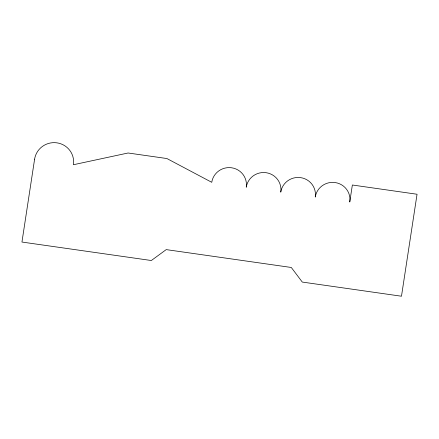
<?xml version="1.0" encoding="UTF-8"?>
<svg xmlns="http://www.w3.org/2000/svg" width="439" height="439" viewBox="0 0 439 439"><rect width="100%" height="100%" fill="white"/><g stroke="black" fill="none" stroke-linecap="round" stroke-linejoin="round"><path stroke-width="0.66" d="M34.599 159.187L21.95 242.048L151.334 260.519L166.222 249.615L291.293 267.472L302.284 282.068L401.482 296.226L417.05 194.247L352.358 185.011L349.762 202.006A17.456 17.165 -9.5 0 0 335.105 182.547A17.456 17.165 -9.5 0 0 315.257 197.084A17.456 17.165 -9.5 0 0 300.605 177.625A17.456 17.165 -9.5 0 0 280.757 192.156A17.456 17.165 -9.5 0 0 266.1 172.697A17.456 17.165 -9.5 0 0 246.252 187.233A17.456 17.165 -9.5 0 0 231.594 167.775A17.456 17.165 -9.5 0 0 211.752 182.306L166.902 158.539L128.089 152.997L73.417 164.729A19.634 19.311 -9.5 0 0 56.927 142.84A19.634 19.311 -9.5 0 0 34.599 159.187"/></g></svg>
